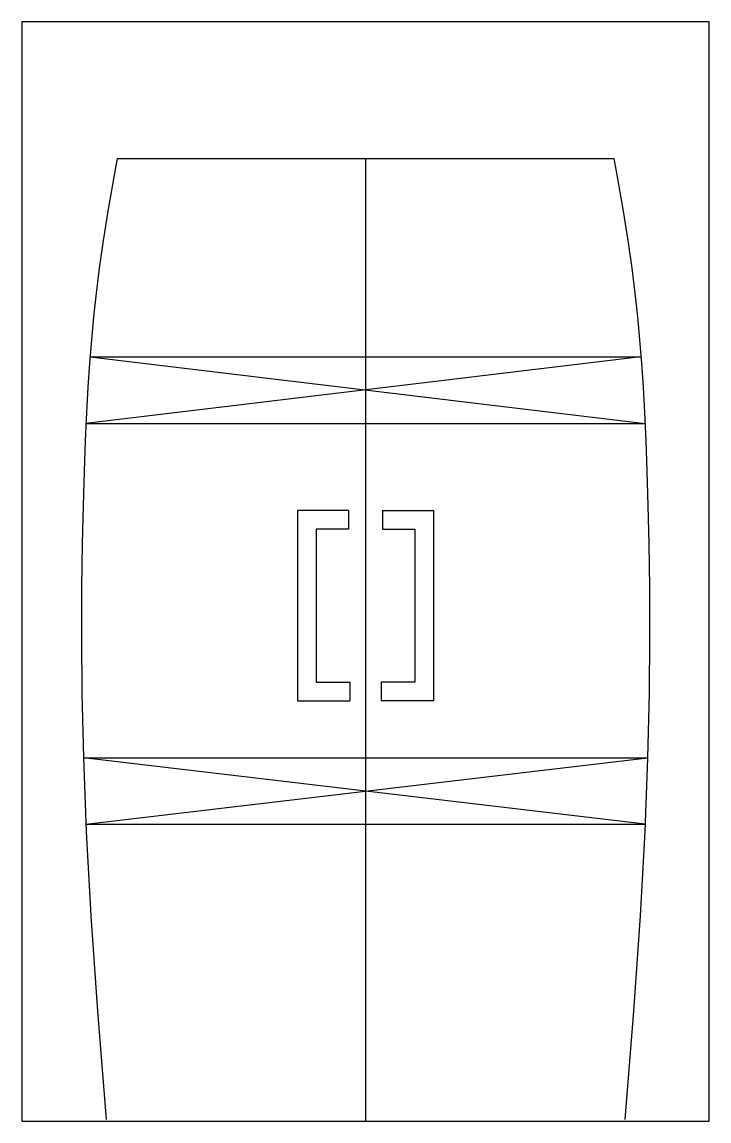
# Model space of a CAD drawing. Extents: x 54 to 133, y 58 to 185.
import ezdxf

# ---------------------------------------------------------------- set-up
doc = ezdxf.new("R2010")
doc.units = 0
doc.layers.add('Layer_1', color=7, linetype='CONTINUOUS')

msp = doc.modelspace()

# ---------------------------------------------------------------- linework, layer by layer
at = {"layer": 'Layer_1', "color": 1}
msp.add_lwpolyline([(133.305489, 57.875024), (133.305489, 184.676894), (54.054314, 184.676894), (54.054314, 57.875024), (133.305489, 57.875024), (133.305489, 57.875024)], dxfattribs=at)
at = {"layer": 'Layer_1', "color": 7}
for points in [[(65.050462, 168.91038), (64.727101, 167.224621), (63.991159, 163.06437), (63.414337, 159.452505), (62.964753, 156.264825), (62.61058, 153.375216), (62.320283, 150.658058), (62.067979, 148.002185), (61.846606, 145.327362), (61.653336, 142.554887), (61.485253, 139.604675), (61.339629, 136.397324), (61.21377, 132.854115), (61.105029, 128.897033), (61.010752, 124.449893), (60.934829, 119.433285), (60.906854, 113.73385), (60.962805, 107.223806), (61.138822, 99.775034), (61.471106, 91.260533), (61.995963, 81.554148), (62.749729, 70.530279), (63.769802, 58.050535)], [(65.050462, 168.91038), (122.309364, 168.91038)], [(93.679901, 168.91038), (93.679901, 57.875024)], [(122.309364, 168.91038), (122.632725, 167.224621), (123.368667, 163.06437), (123.945521, 159.452505), (124.395081, 156.264825), (124.749278, 153.375216), (125.039551, 150.658058), (125.291879, 148.002185), (125.51322, 145.327362), (125.706514, 142.554887), (125.874581, 139.604675), (126.020221, 136.397324), (126.146088, 132.854115), (126.254821, 128.897033), (126.349098, 124.449893), (126.425021, 119.433285), (126.452996, 113.73385), (126.397045, 107.223806), (126.221044, 99.775034), (125.888736, 91.260533), (125.363887, 81.554148), (124.610121, 70.530279), (123.590047, 58.050535)]]:
    msp.add_lwpolyline(points, dxfattribs=at)
at = {"layer": 'Layer_1', "color": 3}
for points in [[(125.455398, 146.026104), (61.42919, 138.370536)], [(61.904436, 146.026104), (125.455398, 146.026104)], [(61.904436, 146.026104), (125.93062, 138.370536)], [(61.42919, 138.370536), (125.93062, 138.370536)], [(91.703678, 128.331599), (85.817059, 128.331599), (85.817059, 106.337659), (91.88483, 106.337659)], [(91.703678, 128.331599), (91.703678, 126.158072)], [(95.656148, 128.331599), (101.542767, 128.331599), (101.542767, 106.337659), (95.475027, 106.337659)], [(95.656148, 128.331599), (95.656148, 126.158072)], [(91.703678, 126.158072), (87.990594, 126.158072), (87.990594, 108.511184), (91.88483, 108.511184)], [(95.656148, 126.158072), (99.369232, 126.158072), (99.369232, 108.511184), (95.475027, 108.511184)], [(91.88483, 108.511184), (91.88483, 106.337659)], [(95.475027, 108.511184), (95.475027, 106.337659)], [(61.138838, 99.775034), (126.221012, 99.775034)], [(125.922227, 92.119458), (61.138838, 99.775034)], [(61.437607, 92.119458), (126.221012, 99.775034)], [(61.437607, 92.119458), (125.922227, 92.119458)]]:
    msp.add_lwpolyline(points, dxfattribs=at)

doc.saveas('drawing.dxf')
